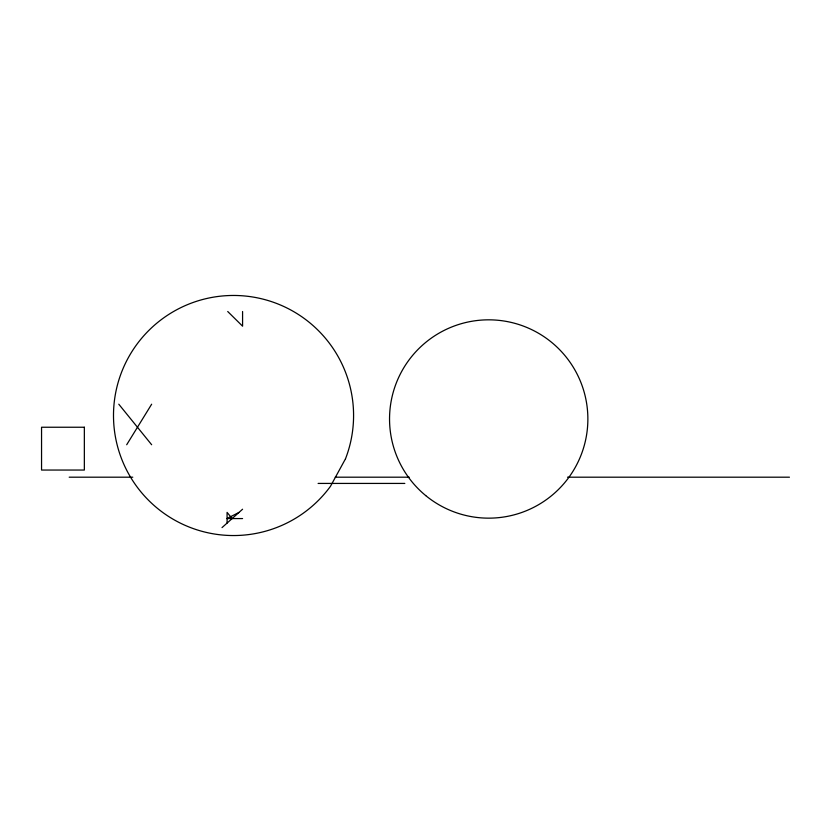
<?xml version="1.0" encoding="UTF-8"?>
<svg xmlns="http://www.w3.org/2000/svg" width="831" height="831" viewBox="0 0 831 831"><rect width="100%" height="100%" fill="white"/><g stroke="black" fill="none" stroke-linecap="round" stroke-linejoin="round"><path stroke-width="1.25" d="M126.696 444.741L151.657 404.198M222.022 527.602L242.579 509.226M239.037 512.395L226.925 518.565L242.579 518.565M69.191 477.191L132.783 477.191M335.236 477.191L409.205 477.191M567.531 477.191L789.45 477.191M318.107 483.424L404.822 483.424M227.725 311.511L242.579 326.178L242.579 311.511M232.14 518.565L227.081 512.395L227.081 523.083M118.781 404.198L151.657 444.741M345.499 458.795L330.478 486.301A120.038 120.038 0 0 1 128.4 473.431A120.038 120.038 0 0 1 225.461 295.732A120.038 120.038 0 0 1 345.499 458.795M84.347 427.238L41.55 427.238L41.55 470.045L84.347 470.045L84.347 427.238M425.732 495.598A99.169 99.169 0 0 0 586.53 435.226A99.169 99.169 0 0 0 453.84 326.157A99.169 99.169 0 0 0 425.732 495.598"/></g></svg>
